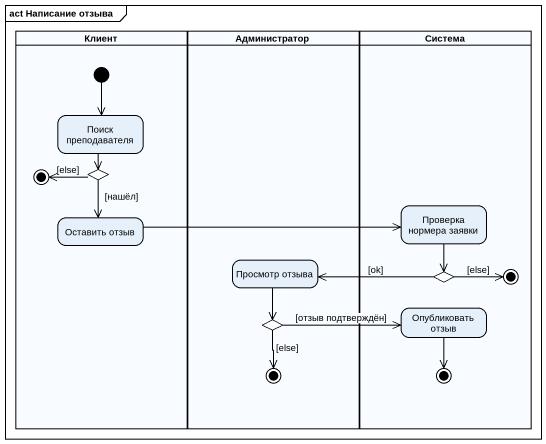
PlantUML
@startuml
mainframe act Написание отзыва
hide empty description
state Клиент <<partition>> {
  state "Поиск преподавателя" as Поиск_преподавателя
  state choice1 <<choice>>
  state "Оставить отзыв" as Оставить_отзыв
  [*] --> Поиск_преподавателя
  choice1 -left-> [*] : [else]
}
state Администратор <<partition>> {
  state "Просмотр отзыва" as Просмотр_отзыва
  state choice3 <<choice>>
  choice3 --> [*] : [else]
}
state Система <<partition>> {
  state "Проверка нормера заявки" as Проверка_нормера_заявки
  state choice2 <<choice>>
  state final2 <<end>>
  state "Опубликовать отзыв" as Опубликовать_отзыв
  state final4 <<end>>
}
Поиск_преподавателя --> choice1
choice1 --> Оставить_отзыв : [нашёл]
Проверка_нормера_заявки --> choice2
Оставить_отзыв -right-> Проверка_нормера_заявки
Просмотр_отзыва --> choice3
choice2 -left-> Просмотр_отзыва : [ok]
choice2 -right-> final2 : [else]
choice3 -right-> Опубликовать_отзыв : [отзыв подтверждён]
Опубликовать_отзыв --> final4
@enduml
